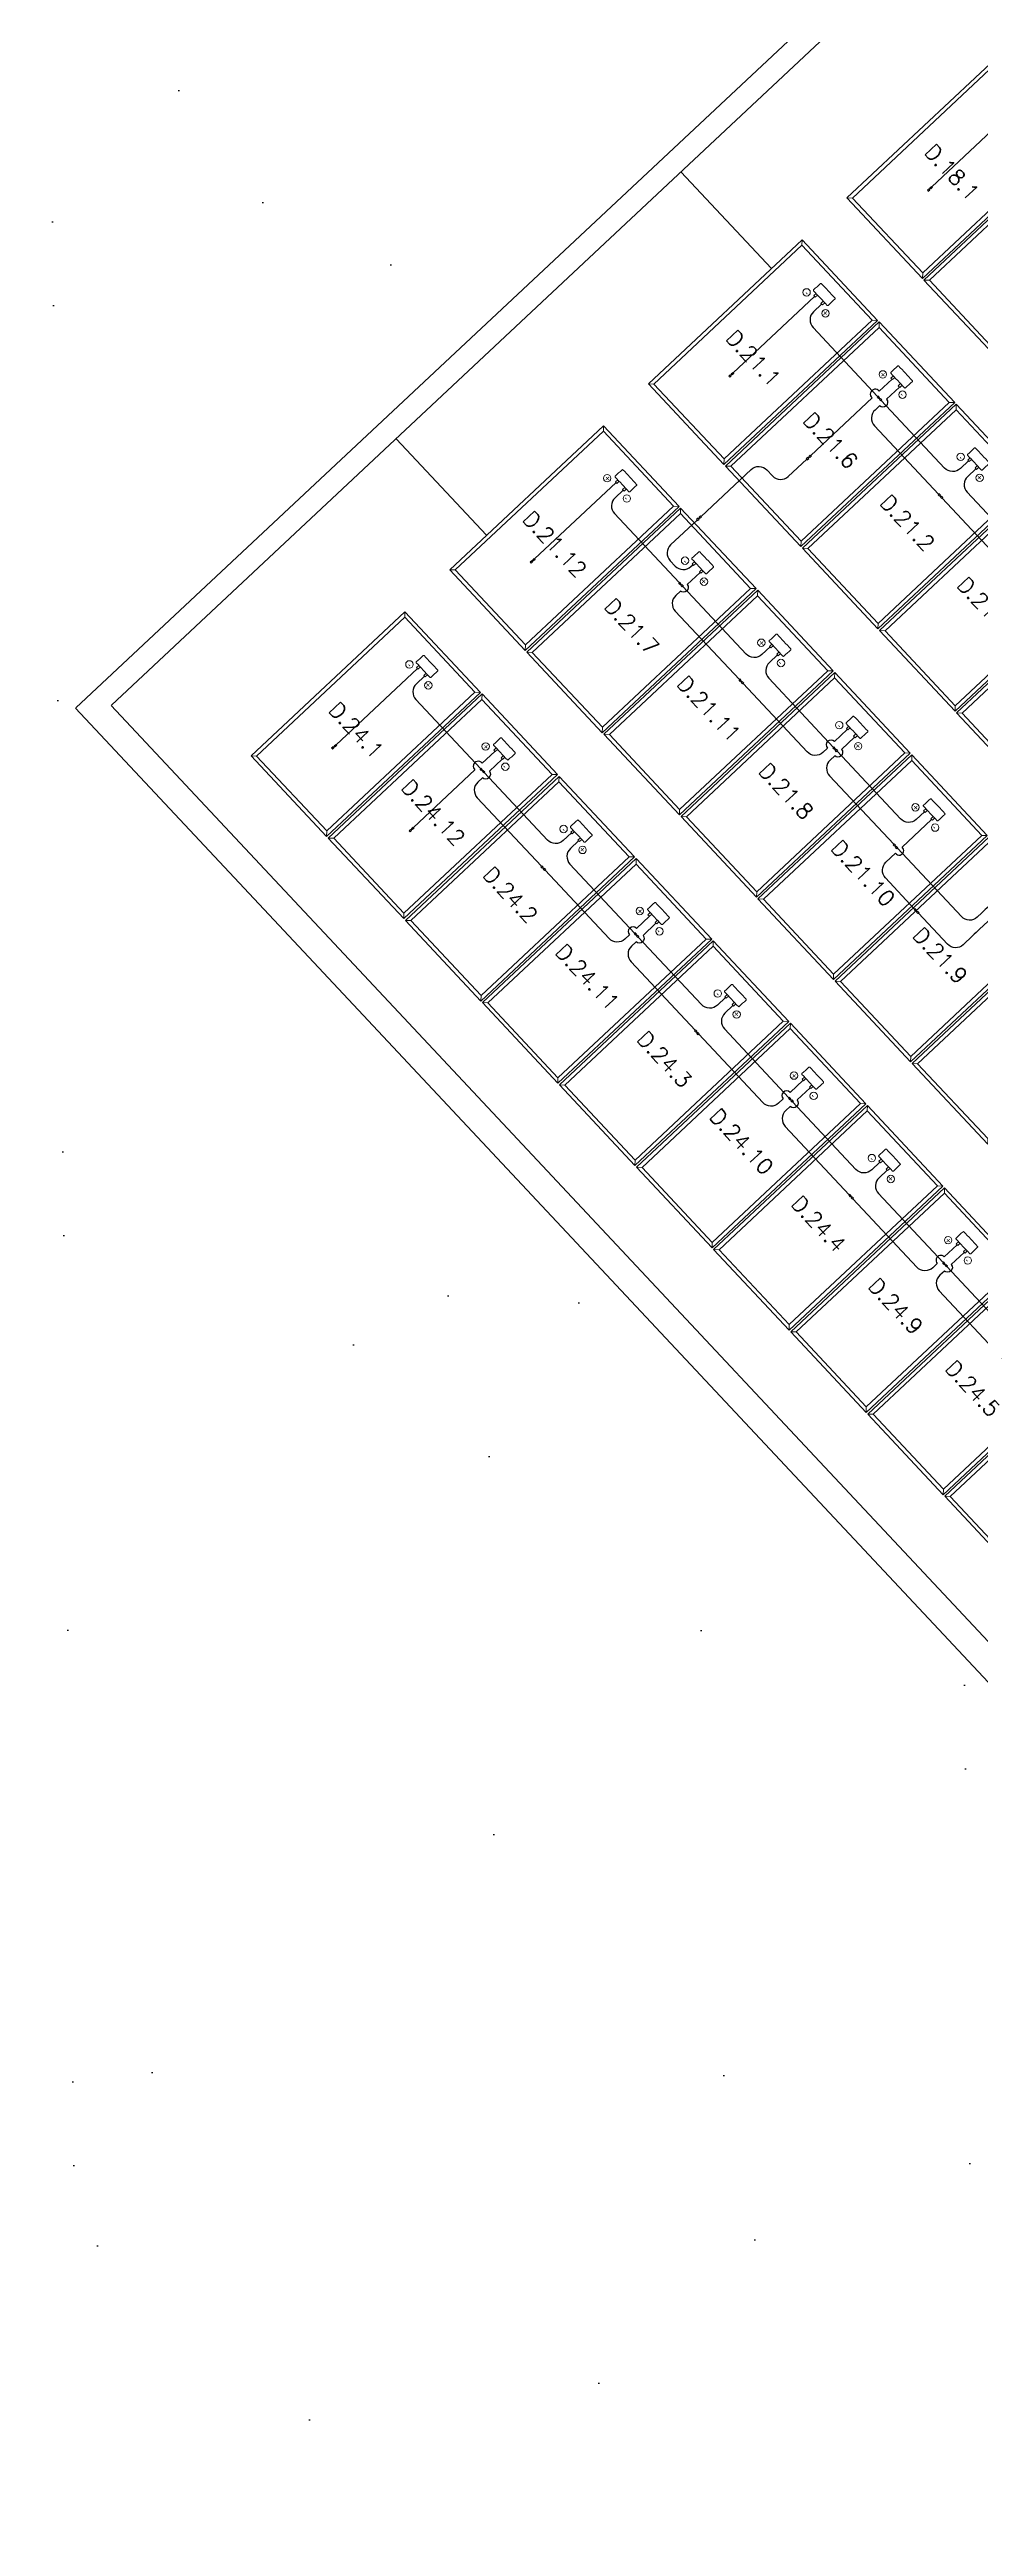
# Model space of a CAD drawing. Header units: metres. Extents: x 1796 to 2240, y -1398 to -999.
# Drawn here: x 1973.44 to 1981.79, y -1081.5 to -1059.29 of the extents above; entities that cross this region are included whole.
import ezdxf

# ---------------------------------------------------------------- set-up
doc = ezdxf.new("R2010")
doc.units = ezdxf.units.M
doc.header["$MEASUREMENT"] = 0
for name, color, linetype in [('ARQUITETURA', 253, 'CONTINUOUS'), ('CABO_MODULO_FV', 7, 'CONTINUOUS'), ('CABO_ORION_FV', 7, 'CONTINUOUS'), ('CONECTOR_MODULO_FV', 3, 'CONTINUOUS'), ('MÓDULOS FV', 7, 'CONTINUOUS')]:
    doc.layers.add(name, color=color, linetype=linetype)
doc.layers.add('MOD_ALOCADOS_A', color=5, linetype='CONTINUOUS', lineweight=9)
doc.layers.add('MODULOS_PV', color=2, linetype='CONTINUOUS', lineweight=9)
doc.styles.add('R120-500', font='romans.shx', dxfattribs={"height": 1.5})

# ---------------------------------------------------------------- blocks, each defined once
blk = doc.blocks.new('modulo')
at = {"layer": 'MODULOS_PV', "color": 8}
for p, q in [((-0.751, 2.014), (-0.753, 2.063)), ((-1.381, 1.342), (-1.43, 1.34)), ((0.577, 0.769), (0.626, 0.771)), ((-0.053, 0.097), (-0.051, 0.048))]:
    blk.add_line(p, q, dxfattribs=at)
for points in [[(-1.43, 1.34), (-0.753, 2.063), (0.626, 0.771), (-0.051, 0.048)], [(-1.381, 1.342), (-0.751, 2.014), (0.577, 0.769), (-0.053, 0.097)]]:
    blk.add_lwpolyline(points, close=True, dxfattribs=at)
for points in [[(-0.878, 1.581), (-0.857, 1.562), (-0.87, 1.548), (-0.891, 1.567)], [(-0.956, 1.498), (-0.935, 1.478), (-0.922, 1.492), (-0.943, 1.512)]]:
    blk.add_lwpolyline(points, dxfattribs=at)
blk.add_circle((-0.793, 1.591), 0.0332, dxfattribs=at)
at = {"layer": 'MODULOS_PV', "color": 1}
blk.add_circle((-0.963, 1.403), 0.0332, dxfattribs=at)
at = {"layer": 'MODULOS_PV', "color": 8}
blk.add_open_spline([(-0.986, 1.473), (-1.006, 1.493), (-1.027, 1.512), (-1.048, 1.532), (-1.048, 1.532), (-1.049, 1.534), (-1.049, 1.536), (-1.048, 1.538), (-1.048, 1.539), (-1.007, 1.583), (-0.966, 1.627), (-0.925, 1.67), (-0.924, 1.671), (-0.922, 1.672), (-0.919, 1.672), (-0.918, 1.671), (-0.917, 1.671), (-0.897, 1.652), (-0.876, 1.632), (-0.855, 1.613), (-0.855, 1.612), (-0.854, 1.611), (-0.854, 1.608), (-0.855, 1.606), (-0.855, 1.605), (-0.896, 1.561), (-0.937, 1.518), (-0.978, 1.474), (-0.979, 1.473), (-0.981, 1.472), (-0.984, 1.472), (-0.985, 1.473), (-0.986, 1.473)], degree=3, knots=[0, 0, 0, 0, 1, 1, 1, 1.002534, 1.003925, 1.008052, 1.008052, 1.008052, 2.008052, 2.008052, 2.008052, 2.012179, 2.01357, 2.016104, 2.016104, 2.016104, 3.016104, 3.016104, 3.016104, 3.018638, 3.02003, 3.024156, 3.024156, 3.024156, 4.024156, 4.024156, 4.024156, 4.028283, 4.029675, 4.032208, 4.032208, 4.032208, 4.032208], dxfattribs=at)
at = {"layer": 'MODULOS_PV', "color": 8, "insert": (-0.827, 1.597), "char_height": 0.0572, "width": 0.10748, "attachment_point": 1, "rotation": 46.8722}
blk.add_mtext('-', dxfattribs=at)
at = {"layer": 'MODULOS_PV', "color": 1, "insert": (-0.997, 1.409), "char_height": 0.0572, "width": 0.10748, "attachment_point": 1, "rotation": 46.8722}
blk.add_mtext('+', dxfattribs=at)
blk = doc.blocks.new('CONECTOR_PLACA')
at = {"layer": 'CONECTOR_MODULO_FV'}
blk.add_hatch(color=256, dxfattribs=at).paths.add_polyline_path([(-0.001, -0.018), (0.001, -0.018), (0.001, -0.024), (0, -0.024), (-0.001, -0.024)])
for p, q in [((0, 0), (-0.006, 0)), ((-0.006, 0), (-0.006, -0.018)), ((0.006, 0), (0, 0)), ((0.006, -0.018), (0.006, 0)), ((-0.006, -0.018), (0.006, -0.018)), ((-0.001, -0.018), (-0.001, -0.024)), ((0.001, -0.018), (0.001, -0.024))]:
    blk.add_line(p, q, dxfattribs=at)
for points in [[(-0.002, -0.018), (-0.002, -0.022), (-0.001, -0.023), (-0.001, -0.024), (0, -0.024)], [(0.002, -0.018), (0.002, -0.022), (0.001, -0.023), (0.001, -0.024), (0, -0.024)]]:
    blk.add_lwpolyline(points, dxfattribs=at)
blk = doc.blocks.new('CONECTOR ORION')
at = {"layer": 'CONECTOR_MODULO_FV', "true_color": 0xf8d731}
blk.add_hatch(color=40, dxfattribs=at).paths.add_polyline_path([(-537.822, -669.536), (-537.822, -669.538), (-537.816, -669.538), (-537.816, -669.537), (-537.816, -669.536)])
at = {"layer": 'CONECTOR_MODULO_FV', "color": 40, "true_color": 0xf8d731}
for p, q in [((-537.84, -669.537), (-537.84, -669.531)), ((-537.84, -669.531), (-537.822, -669.531)), ((-537.84, -669.543), (-537.84, -669.537)), ((-537.822, -669.543), (-537.84, -669.543)), ((-537.822, -669.531), (-537.822, -669.543)), ((-537.822, -669.536), (-537.816, -669.536)), ((-537.822, -669.538), (-537.816, -669.538))]:
    blk.add_line(p, q, dxfattribs=at)
for points in [[(-537.822, -669.534), (-537.818, -669.534), (-537.817, -669.536), (-537.816, -669.536), (-537.816, -669.537)], [(-537.822, -669.539), (-537.818, -669.539), (-537.817, -669.538), (-537.816, -669.538), (-537.816, -669.537)]]:
    blk.add_lwpolyline(points, dxfattribs=at)

msp = doc.modelspace()

# ---------------------------------------------------------------- hatches: boundary and pattern name
at = {"layer": 'ARQUITETURA'}
h = msp.add_hatch(dxfattribs=at)
h.set_pattern_fill('AR-SAND', color=116, scale=3, angle=-46.877, style=0)
h.set_pattern_definition([(350.623, (1466.5355, -762.2295), (4.08992, 4.08927), [0, -4.56, 0, -5.1, 0, -4.875]), (320.623, (1466.5355, -762.2295), (9.80883, 1.91215), [0, -2.46, 0, -4.11, 0, -1.575]), (280.623, (1464.013, -759.536), (6.39856, -6.807323), [0, -1.5, 0, -5.4, 0, -7.05]), (270.623, (1464.013, -759.536), (8.08648, -4.78256), [0, -0.75, 0, -3.54, 0, -4.05])])
edge = h.paths.add_edge_path()
edge.add_line((1975.606, -1066.674), (1974.637, -1065.639))
edge.add_line((1974.637, -1065.639), (1982.064, -1058.683))
edge.add_line((1982.064, -1058.683), (1966.688, -1042.265))
edge.add_line((1966.688, -1042.265), (1959.102, -1049.369))
edge.add_line((1959.102, -1049.369), (1960.264, -1050.61))
edge.add_line((1960.264, -1050.61), (1933.857, -1075.342))
edge.add_line((1933.857, -1075.342), (1952.762, -1095.528))
edge.add_line((1952.762, -1095.528), (1956.411, -1092.11))
edge.add_line((1956.411, -1092.11), (1958.223, -1094.044))
edge.add_line((1958.223, -1094.044), (1954.573, -1097.462))
edge.add_line((1954.573, -1097.462), (1972.833, -1116.959))
edge.add_arc((1973.247, -1274.849), 157.89, 75.30399, 90.15009, ccw=False)
edge.add_line((2013.302, -1122.124), (2015.597, -1109.849))
edge.add_arc((2010.779, -1108.954), 4.9, -10.5203, 43.1232)
edge.add_line((2014.355, -1105.605), (2002.802, -1093.268))
edge.add_line((2002.802, -1093.268), (2001.34, -1094.637))
edge.add_line((2001.34, -1094.637), (1975.364, -1066.9))
edge.add_line((1975.364, -1066.9), (1975.606, -1066.674))
h.paths.add_polyline_path([(2013.169, -1120.811), (2011.94, -1120.583), (2014.193, -1107.692), (2015.49, -1107.651)])

# ---------------------------------------------------------------- linework, layer by layer
for p, q in [((1981.704, -1057.671, 0), (1973.675, -1065.19, 0)), ((1973.994, -1065.165, 0), (1981.658, -1057.988, 0)), ((1979.101, -1060.383, 0), (1979.912, -1061.249, 0)), ((1977.358, -1063.641, 0), (1976.547, -1062.775, 0)), ((1973.673, -1065.192, 0), (2001.018, -1094.386, 0)), ((2001.2, -1094.215, 0), (1973.992, -1065.167, 0))]:
    msp.add_line(p, q, dxfattribs=at)
at = {"layer": 'CABO_MODULO_FV'}
for p, q in [((1982.081, -1059.833, 0), (1981.351, -1060.517, 0)), ((1980.3, -1061.501, 0), (1979.57, -1062.185, 0)), ((1976.739, -1064.837, 0), (1976.009, -1065.521, 0))]:
    msp.add_line(p, q, dxfattribs=at)
at = {"layer": 'CABO_MODULO_FV', "color": 1}
msp.add_line((1978.519, -1063.169, 0), (1977.789, -1063.853, 0), dxfattribs=at)
at = {"layer": 'CABO_MODULO_FV', "color": 1, "elevation": 0}
for points in [[(1980.363, -1061.569), (1980.29, -1061.637, 0.414214), (1980.286, -1061.778), (1980.865, -1062.397)], [(1980.995, -1062.242), (1980.88, -1062.35, 1.12956), (1980.815, -1062.41), (1980.265, -1062.926)], [(1981.746, -1063.044), (1981.673, -1063.113, 0.414214), (1981.668, -1063.254), (1982.247, -1063.872)], [(1982.38, -1063.721), (1982.264, -1063.83, 1), (1982.202, -1063.888), (1982.161, -1063.926, -0.414214), (1982.019, -1063.922), (1981.445, -1063.308)], [(1979.274, -1063.974), (1979.158, -1064.083, -0.928013), (1979.096, -1064.141), (1979.055, -1064.18, 0.414214), (1979.05, -1064.321), (1979.625, -1064.934)], [(1979.9, -1064.643), (1979.827, -1064.711, -0.414214), (1979.685, -1064.706), (1979.117, -1064.1)], [(1976.802, -1064.905), (1976.729, -1064.973, 0.414214), (1976.724, -1065.114), (1977.303, -1065.733)], [(1980.658, -1065.452), (1980.542, -1065.561, -0.928013), (1980.48, -1065.619), (1980.439, -1065.657, 0.414214), (1980.434, -1065.799), (1981.009, -1066.412)], [(1977.433, -1065.579), (1977.318, -1065.686, 1.12956), (1977.254, -1065.746), (1976.703, -1066.262)], [(1981.284, -1066.121), (1981.211, -1066.189, -0.414214), (1981.07, -1066.184), (1980.502, -1065.578)], [(1978.184, -1066.38), (1978.111, -1066.449, 0.414214), (1978.106, -1066.59), (1978.686, -1067.209)], [(1978.818, -1067.057), (1978.702, -1067.166, 1), (1978.64, -1067.224), (1978.599, -1067.262, -0.414214), (1978.458, -1067.258), (1977.883, -1066.644)], [(1982.042, -1066.93), (1981.78, -1067.173, -0.030541), (1981.715, -1067.234), (1981.633, -1067.313, -0.414214), (1981.492, -1067.308), (1981.231, -1067.029)], [(1979.568, -1067.858), (1979.495, -1067.927, 0.414214), (1979.491, -1068.068), (1980.07, -1068.686)], [(1980.196, -1068.529), (1980.08, -1068.637, 1), (1980.018, -1068.695), (1979.977, -1068.734, -0.414214), (1979.836, -1068.729), (1979.261, -1068.116)], [(1980.951, -1069.334), (1980.878, -1069.402, 0.414214), (1980.873, -1069.544), (1981.452, -1070.162)], [(1981.579, -1070.004), (1981.463, -1070.113, 1), (1981.4, -1070.171), (1981.36, -1070.209, -0.414214), (1981.218, -1070.205), (1980.644, -1069.591)]]:
    msp.add_lwpolyline(points, format="xyb", dxfattribs=at)
at = {"layer": 'CABO_MODULO_FV', "elevation": 0}
for points in [[(1981.061, -1062.313), (1980.945, -1062.422, -0.928013), (1980.882, -1062.48), (1980.842, -1062.518, 0.414214), (1980.837, -1062.659), (1981.412, -1063.273)], [(1981.68, -1062.975), (1981.607, -1063.043, -0.414214), (1981.466, -1063.038), (1980.898, -1062.432)], [(1978.583, -1063.237), (1978.51, -1063.305, 0.414214), (1978.505, -1063.446), (1979.084, -1064.065)], [(1979.246, -1063.505), (1979.009, -1063.727, 0.414211), (1979.004, -1063.869), (1979.049, -1063.917, 0.414214), (1979.191, -1063.922), (1979.208, -1063.905)], [(1979.967, -1064.714), (1979.894, -1064.783, 0.414214), (1979.889, -1064.924), (1980.469, -1065.543)], [(1980.593, -1065.383), (1980.477, -1065.491, 1), (1980.415, -1065.549), (1980.374, -1065.588, -0.414214), (1980.232, -1065.583), (1979.658, -1064.97)], [(1977.499, -1065.649), (1977.383, -1065.758, -0.928013), (1977.321, -1065.816), (1977.28, -1065.854, 0.414214), (1977.275, -1065.995), (1977.85, -1066.609)], [(1978.119, -1066.311), (1978.046, -1066.379, -0.414214), (1977.904, -1066.374), (1977.337, -1065.768)], [(1981.197, -1066.994), (1980.936, -1066.714, -0.414214), (1980.94, -1066.573), (1981.026, -1066.492, 1.159254), (1981.084, -1066.438), (1981.349, -1066.19)], [(1981.977, -1066.86), (1981.861, -1066.969, -0.007638), (1981.799, -1067.027), (1981.758, -1067.066, -0.414214), (1981.617, -1067.061), (1981.042, -1066.448)], [(1978.877, -1067.12), (1978.761, -1067.229, -0.928013), (1978.699, -1067.287), (1978.658, -1067.325, 0.414214), (1978.654, -1067.467), (1979.228, -1068.08)], [(1979.501, -1067.786), (1979.428, -1067.855, -0.414214), (1979.287, -1067.85), (1978.719, -1067.244)], [(1980.259, -1068.596), (1980.143, -1068.705, -0.928013), (1980.081, -1068.763), (1980.041, -1068.801, 0.414214), (1980.036, -1068.942), (1980.61, -1069.556)], [(1980.885, -1069.264), (1980.812, -1069.333, -0.414214), (1980.671, -1069.328), (1980.103, -1068.722)], [(1981.642, -1070.072), (1981.526, -1070.18, -0.928013), (1981.464, -1070.239), (1981.423, -1070.277, 0.414214), (1981.418, -1070.418), (1981.993, -1071.032)], [(1982.268, -1070.74), (1982.195, -1070.808, -0.414214), (1982.053, -1070.804), (1981.486, -1070.198)]]:
    msp.add_lwpolyline(points, format="xyb", dxfattribs=at)
at = {"layer": 'CABO_ORION_FV', "color": 14, "linetype": 'ByBlock', "elevation": 0}
msp.add_lwpolyline([(1979.282, -1063.472), (1979.731, -1063.051, -0.414214), (1979.872, -1063.055), (1979.923, -1063.109, 0.414214), (1980.064, -1063.114), (1980.229, -1062.959)], format="xyb", dxfattribs=at)

# ---------------------------------------------------------------- block references
at = {"layer": 'CONECTOR_MODULO_FV', "xscale": -1}
for name, p, rotation in [('CONECTOR ORION', (2831.562, -1181.516, 0), 223.1278361036288), ('CONECTOR_PLACA', (1981.351, -1060.517, 0), 313.1278361036288), ('CONECTOR ORION', (2829.781, -1183.184, 0), 223.1278361036288), ('CONECTOR_PLACA', (1979.57, -1062.185, 0), 313.1278361036288), ('CONECTOR_PLACA', (1980.898, -1062.432, 0), 223.1278361036288), ('CONECTOR ORION', (2830.476, -1183.925, 0), 223.1278361036288), ('CONECTOR_PLACA', (1980.265, -1062.926, 0), 313.1278361036288), ('CONECTOR_PLACA', (1981.445, -1063.308, 0), 223.1278361036288), ('CONECTOR ORION', (2828, -1184.852, 0), 223.1278361036288), ('CONECTOR_PLACA', (1977.789, -1063.853, 0), 313.1278361036288), ('CONECTOR_PLACA', (1979.117, -1064.1, 0), 223.1278361036288), ('CONECTOR_PLACA', (1979.658, -1064.97, 0), 223.1278361036288), ('CONECTOR ORION', (2826.219, -1186.52, 0), 223.1278361036288), ('CONECTOR_PLACA', (1976.009, -1065.521, 0), 313.1278361036288), ('CONECTOR_PLACA', (1980.502, -1065.578, 0), 223.1278361036288), ('CONECTOR_PLACA', (1977.337, -1065.768, 0), 223.1278361036288), ('CONECTOR ORION', (2826.914, -1187.261, 0), 223.1278361036288), ('CONECTOR_PLACA', (1976.703, -1066.262, 0), 313.1278361036288), ('CONECTOR_PLACA', (1981.042, -1066.448, 0), 223.1278361036288), ('CONECTOR_PLACA', (1977.883, -1066.644, 0), 223.1278361036288), ('CONECTOR_PLACA', (1981.231, -1067.029, 0), 223.1278361036288), ('CONECTOR_PLACA', (1978.719, -1067.244, 0), 223.1278361036288), ('CONECTOR_PLACA', (1979.261, -1068.116, 0), 223.1278361036288), ('CONECTOR_PLACA', (1980.103, -1068.722, 0), 223.1278361036288), ('CONECTOR_PLACA', (1980.644, -1069.591, 0), 223.1278361036288), ('CONECTOR_PLACA', (1981.486, -1070.198, 0), 223.1278361036288)]:
    msp.add_blockref(name, p, dxfattribs=dict(at, rotation=rotation))
at = {"layer": 'CONECTOR_MODULO_FV'}
for name, p, rotation in [('CONECTOR_PLACA', (1980.865, -1062.397, 0), 43.12783610362882), ('CONECTOR_PLACA', (1981.412, -1063.273, 0), 43.12783610362882), ('CONECTOR_PLACA', (1979.246, -1063.505, 0), 133.1278361036288), ('CONECTOR ORION', (2044.464, -1919.803, 0), 223.1278361036287), ('CONECTOR_PLACA', (1979.084, -1064.065, 0), 43.12783610362882), ('CONECTOR_PLACA', (1979.625, -1064.934, 0), 43.12783610362882), ('CONECTOR_PLACA', (1980.469, -1065.543, 0), 43.12783610362882), ('CONECTOR_PLACA', (1977.303, -1065.733, 0), 43.12783610362882), ('CONECTOR_PLACA', (1977.85, -1066.609, 0), 43.12783610362882), ('CONECTOR_PLACA', (1981.009, -1066.412, 0), 43.12783610362882), ('CONECTOR_PLACA', (1981.197, -1066.994, 0), 43.12783610362882), ('CONECTOR_PLACA', (1978.686, -1067.209, 0), 43.12783610362882), ('CONECTOR_PLACA', (1979.228, -1068.08, 0), 43.12783610362882), ('CONECTOR_PLACA', (1980.07, -1068.686, 0), 43.12783610362882), ('CONECTOR_PLACA', (1980.61, -1069.556, 0), 43.12783610362882), ('CONECTOR_PLACA', (1981.452, -1070.162, 0), 43.12783610362882)]:
    msp.add_blockref(name, p, dxfattribs=dict(at, rotation=rotation))
at = {"layer": 'MÓDULOS FV', "xscale": -1, "rotation": 7.983502658959196e-06}
for p in [(1981.216, -1061.386, 0), (1979.435, -1063.054, 0), (1980.817, -1064.529, 0), (1978.345, -1065.46, 0), (1982.199, -1066.005, 0), (1975.873, -1066.39, 0), (1979.728, -1066.935, 0), (1977.256, -1067.866, 0), (1981.11, -1068.411, 0), (1981.801, -1069.149, 0), (1978.638, -1069.341, 0), (1980.02, -1070.817, 0), (1981.402, -1072.293, 0)]:
    msp.add_blockref('modulo', p, dxfattribs=at)
at = {"layer": 'MÓDULOS FV', "rotation": 266.2556642237549}
for p in [(1981.229, -1061.4, 0), (1979.449, -1063.068, 0), (1976.977, -1063.999, 0), (1980.831, -1064.544, 0), (1978.359, -1065.474, 0), (1975.887, -1066.404, 0), (1979.741, -1066.95, 0), (1977.269, -1067.88, 0), (1978.652, -1069.356, 0), (1980.034, -1070.832, 0), (1981.416, -1072.307, 0)]:
    msp.add_blockref('modulo', p, dxfattribs=at)

# ---------------------------------------------------------------- texts
at = {"layer": 'MOD_ALOCADOS_A', "color": 1, "char_height": 0.14, "attachment_point": 5, "rotation": 313.1278, "style": 'R120-500'}
for s, insert in [('D.18.1', (1981.532, -1060.385, 0)), ('D.24.1', (1976.189, -1065.389, 0)), ('D.24.12', (1976.88, -1066.127, 0)), ('D.24.2', (1977.572, -1066.865, 0)), ('D.24.11', (1978.263, -1067.603, 0)), ('D.24.3', (1978.954, -1068.341, 0)), ('D.24.10', (1979.645, -1069.078, 0)), ('D.24.4', (1980.336, -1069.816, 0)), ('D.24.9', (1981.027, -1070.554, 0)), ('D.24.5', (1981.718, -1071.292, 0))]:
    msp.add_mtext_dynamic_manual_height_columns(s, width=0.992, gutter_width=7.5, heights=[0.14], dxfattribs=dict(at, insert=insert))
at = {"layer": 'MOD_ALOCADOS_A', "color": 5, "char_height": 0.14, "attachment_point": 5, "rotation": 313.1278, "style": 'R120-500'}
for s, insert in [('D.21.1', (1979.751, -1062.053, 0)), ('D.21.6', (1980.442, -1062.791, 0)), ('D.21.2', (1981.133, -1063.529, 0)), ('D.21.12', (1977.97, -1063.721, 0)), ('D.21.5', (1981.824, -1064.267, 0)), ('D.21.7', (1978.661, -1064.459, 0)), ('D.21.11', (1979.352, -1065.197, 0)), ('D.21.8', (1980.044, -1065.935, 0)), ('D.21.10', (1980.735, -1066.672, 0)), ('D.21.9', (1981.426, -1067.41, 0))]:
    msp.add_mtext_dynamic_manual_height_columns(s, width=0.992, gutter_width=7.5, heights=[0.14], dxfattribs=dict(at, insert=insert))

doc.saveas('drawing.dxf')
